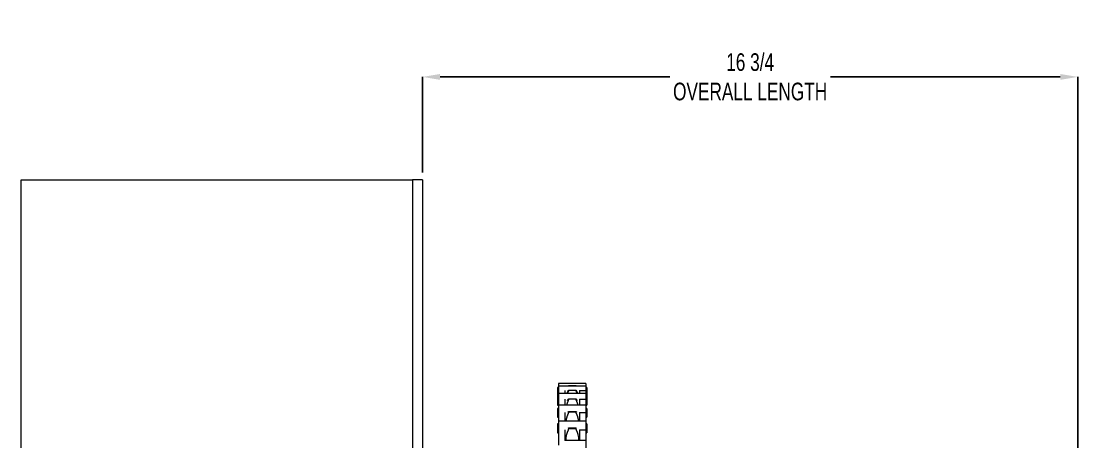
# Model space of a CAD drawing. Header units: inches. Extents: x 2.1 to 23.7, y 8.4 to 18.5.
# Drawn here: x 2.09 to 11.09, y 14.97 to 18.54 of the extents above; entities that cross this region are included whole.
import ezdxf

# ---------------------------------------------------------------- set-up
doc = ezdxf.new("R2010")
doc.units = ezdxf.units.IN
doc.header["$MEASUREMENT"] = 0
doc.header["$PDSIZE"] = -1
doc.layers.add('DIM', color=1, linetype='Continuous')
doc.styles.add('SLDTEXTSTYLE0', font='ARIAL.TTF', dxfattribs={"width": 0.7})
doc.dimstyles.new('SLDDIMSTYLE0', dxfattribs={"dimtxt": 0.15, "dimasz": 0.15, "dimexe": 0, "dimexo": 0.0625, "dimgap": 0.0375, "dimtad": 0, "dimtih": 1, "dimtoh": 1, "dimdec": 3, "dimlfac": 3, "dimrnd": 1e-09, "dimzin": 12, "dimdsep": 46, "dimtxsty": 'SLDTEXTSTYLE0', "dimsah": 1, "dimcen": 0.09, "dimadec": 0, "dimazin": 0, "dimtfac": 1, "dimtdec": 3, "dimtofl": 0, "dimtmove": 0, "dimatfit": 3, "dimfxl": 0, "dimtolj": 1, "dimtzin": 12, "dimarcsym": 0})

# ---------------------------------------------------------------- blocks, each defined once
blk = doc.blocks.new('*D11')
at = {"color": 0, "linetype": 'ByBlock', "lineweight": -2}
for p, q in [((5.5116, 17.2565), (5.5116, 18.069)), ((5.6616, 18.069), (7.6176, 18.069)), ((10.9422, 18.069), (8.9862, 18.069)), ((11.0922, 11.6122), (11.0922, 18.069))]:
    blk.add_line(p, q, dxfattribs=at)
at = {"color": 0, "linetype": 'ByBlock'}
for points in [[(5.5116, 18.069), (5.6616, 18.094), (5.6616, 18.044)], [(11.0922, 18.069), (10.9422, 18.094), (10.9422, 18.044)]]:
    blk.add_solid(points, dxfattribs=at)
at = {"layer": 'DEFPOINTS', "color": 0, "linetype": 'ByBlock'}
for p in [(5.5116, 17.194), (11.0922, 11.5497)]:
    blk.add_point(p, dxfattribs=at)
at = {"color": 0, "linetype": 'ByBlock', "insert": (8.3019, 18.069), "char_height": 0.15, "attachment_point": 5, "style": 'SLDTEXTSTYLE0'}
blk.add_mtext('16 3/4\\POVERALL LENGTH', dxfattribs=at)

msp = doc.modelspace()

# ---------------------------------------------------------------- linework, layer by layer
at = {"color": 7, "linetype": 'Continuous', "lineweight": 15}
for p, q in [((2.094891, 17.194033), (5.428224, 17.194033)), ((2.094891, 11.160699), (2.094891, 17.194033)), ((5.511558, 17.194033), (5.428224, 17.194033)), ((5.428224, 17.194033), (5.428224, 10.527366)), ((5.511558, 17.194033), (5.511558, 10.527366)), ((6.662391, 15.426841), (6.662391, 15.405068)), ((6.662391, 15.405068), (6.662391, 15.402435)), ((6.662391, 15.402435), (6.662391, 15.343017)), ((6.671558, 15.460174), (6.671558, 15.438402)), ((6.671558, 15.438402), (6.671558, 15.433134)), ((6.671558, 15.433134), (6.671558, 15.401467)), ((6.671558, 15.401467), (6.671558, 15.37635)), ((6.724891, 15.401467), (6.724891, 15.37635)), ((6.756641, 15.442895), (6.756641, 15.441867)), ((6.756641, 15.442895), (6.818891, 15.442895)), ((6.818891, 15.441867), (6.756641, 15.441867)), ((6.756641, 15.405977), (6.756641, 15.402923)), ((6.756641, 15.405977), (6.818891, 15.405977)), ((6.818891, 15.402923), (6.756641, 15.402923)), ((6.818891, 15.442895), (6.818891, 15.441867)), ((6.818891, 15.405977), (6.818891, 15.402923)), ((6.849891, 15.401467), (6.903224, 15.401467)), ((6.849891, 15.401467), (6.849891, 15.37635)), ((6.903224, 15.460174), (6.903224, 15.438402)), ((6.903224, 15.438402), (6.903224, 15.401467)), ((6.903224, 15.401467), (6.903224, 15.37635)), ((6.912391, 15.426841), (6.912391, 15.405068)), ((6.912391, 15.405068), (6.912391, 15.402435)), ((6.912391, 15.402435), (6.912391, 15.343017)), ((6.662391, 15.343017), (6.662391, 15.33746)), ((6.662391, 15.33746), (6.662391, 15.27635)), ((6.671558, 15.37635), (6.671558, 15.365237)), ((6.671558, 15.365237), (6.671558, 15.326841)), ((6.671558, 15.327896), (6.671558, 15.27635)), ((6.724891, 15.327896), (6.724891, 15.276149)), ((6.756641, 15.332235), (6.756641, 15.327249)), ((6.756641, 15.332235), (6.818891, 15.332235)), ((6.818891, 15.327249), (6.756641, 15.327249)), ((6.818891, 15.332235), (6.818891, 15.327249)), ((6.849891, 15.327896), (6.903224, 15.327896)), ((6.849891, 15.327896), (6.849891, 15.276149)), ((6.903224, 15.37635), (6.903224, 15.327896)), ((6.903224, 15.327896), (6.903224, 15.27635)), ((6.912391, 15.343017), (6.912391, 15.33746)), ((6.912391, 15.33746), (6.912391, 15.27635)), ((6.662391, 15.25003), (6.662391, 15.242816)), ((6.662391, 15.242816), (6.662391, 15.233383)), ((6.662391, 15.233383), (6.662391, 15.176149)), ((6.671558, 15.276149), (6.671558, 15.257284)), ((6.671558, 15.257284), (6.671558, 15.215552)), ((6.671558, 15.215552), (6.671558, 15.141241)), ((6.724891, 15.215552), (6.724891, 15.141241)), ((6.756641, 15.223909), (6.756641, 15.217142)), ((6.756641, 15.223909), (6.818891, 15.223909)), ((6.818891, 15.217142), (6.756641, 15.217142)), ((6.818891, 15.223909), (6.818891, 15.217142)), ((6.849891, 15.215552), (6.903224, 15.215552)), ((6.849891, 15.215552), (6.849891, 15.140287)), ((6.903224, 15.276149), (6.903224, 15.215552)), ((6.903224, 15.215552), (6.903224, 15.140287)), ((6.912391, 15.25003), (6.912391, 15.242816)), ((6.912391, 15.242816), (6.912391, 15.233383)), ((6.912391, 15.233383), (6.912391, 15.176149)), ((6.662391, 15.117136), (6.662391, 15.107907)), ((6.671558, 15.141241), (6.671558, 15.112981)), ((6.730641, 15.142816), (6.730641, 15.141241)), ((6.844891, 15.142816), (6.844891, 15.141241)), ((6.903224, 15.141241), (6.903224, 15.06829)), ((6.912391, 15.117136), (6.912391, 15.107907)), ((6.662391, 15.107907), (6.662391, 15.093777)), ((6.662391, 15.093777), (6.662391, 15.041241)), ((6.671558, 15.112981), (6.671558, 15.06829)), ((6.671558, 15.06829), (6.671558, 14.976255)), ((6.724891, 15.06829), (6.724891, 14.976255)), ((6.756641, 15.084291), (6.756641, 15.075948)), ((6.756641, 15.084291), (6.818891, 15.084291)), ((6.818891, 15.075948), (6.756641, 15.075948)), ((6.818891, 15.084291), (6.818891, 15.075948)), ((6.849891, 15.06829), (6.903224, 15.06829)), ((6.849891, 15.06829), (6.849891, 14.976246)), ((6.903224, 15.06829), (6.903224, 14.976246)), ((6.912391, 15.107907), (6.912391, 15.093777)), ((6.912391, 15.093777), (6.912391, 15.041241)), ((6.671558, 14.976255), (6.671558, 14.937282)), ((6.730641, 15.007907), (6.730641, 14.976255)), ((6.844891, 15.007907), (6.844891, 14.976255)), ((6.903224, 14.976246), (6.849891, 14.976246)), ((6.903224, 14.976246), (6.903224, 14.891168))]:
    msp.add_line(p, q, dxfattribs=at)
for points in [[(6.671558, 15.426841), (6.662391, 15.426841)], [(6.671558, 15.405068), (6.662391, 15.405068)], [(6.903224, 15.460174), (6.671558, 15.460174)], [(6.903224, 15.438402), (6.671558, 15.438402)], [(6.74206, 15.377231), (6.756641, 15.405977)], [(6.756641, 15.402923), (6.746185, 15.37635)], [(6.756641, 15.441867), (6.755211, 15.438402)], [(6.820321, 15.438402), (6.818891, 15.441867)], [(6.818891, 15.405977), (6.833471, 15.377231)], [(6.829346, 15.37635), (6.818891, 15.402923)], [(6.912391, 15.426841), (6.903224, 15.426841)], [(6.912391, 15.405068), (6.903224, 15.405068)], [(6.671558, 15.343017), (6.662391, 15.343017)], [(6.903224, 15.37635), (6.671558, 15.37635)], [(6.741779, 15.37635), (6.74206, 15.377231)], [(6.756641, 15.327249), (6.74206, 15.289592)], [(6.74635, 15.317158), (6.756641, 15.332235)], [(6.818891, 15.332235), (6.828759, 15.315935)], [(6.833471, 15.289592), (6.818891, 15.327249)], [(6.833471, 15.377231), (6.833753, 15.37635)], [(6.912391, 15.343017), (6.903224, 15.343017)], [(6.662391, 15.27635), (6.671558, 15.27635)], [(6.671558, 15.25003), (6.662391, 15.25003)], [(6.671558, 15.242816), (6.662391, 15.242816)], [(6.903224, 15.276149), (6.671558, 15.276149)], [(6.74206, 15.289592), (6.738292, 15.276149)], [(6.756641, 15.217142), (6.74206, 15.18003)], [(6.751208, 15.216944), (6.756641, 15.223909)], [(6.818891, 15.223909), (6.824324, 15.216944)], [(6.833471, 15.18003), (6.818891, 15.217142)], [(6.83724, 15.276149), (6.833471, 15.289592)], [(6.903224, 15.27635), (6.912391, 15.27635)], [(6.912391, 15.25003), (6.903224, 15.25003)], [(6.912391, 15.242816), (6.903224, 15.242816)], [(6.662391, 15.176149), (6.671558, 15.176149)], [(6.671558, 15.117136), (6.662391, 15.117136)], [(6.903224, 15.141241), (6.671558, 15.141241)], [(6.724891, 15.142816), (6.730641, 15.142816)], [(6.736862, 15.162324), (6.733023, 15.141241)], [(6.74206, 15.18003), (6.736862, 15.162324)], [(6.838669, 15.162324), (6.833471, 15.18003)], [(6.842469, 15.141241), (6.838669, 15.162324)], [(6.844891, 15.142816), (6.849891, 15.142816)], [(6.903224, 15.176149), (6.912391, 15.176149)], [(6.912391, 15.117136), (6.903224, 15.117136)], [(6.671558, 15.107907), (6.662391, 15.107907)], [(6.662391, 15.041241), (6.671558, 15.041241)], [(6.74206, 15.040509), (6.736862, 15.024177)], [(6.756641, 15.075948), (6.74206, 15.040509)], [(6.754584, 15.082496), (6.756641, 15.084291)], [(6.818891, 15.084291), (6.821162, 15.083269)], [(6.833471, 15.040509), (6.818891, 15.075948)], [(6.838669, 15.024177), (6.833471, 15.040509)], [(6.912391, 15.107907), (6.903224, 15.107907)], [(6.903224, 15.041241), (6.912391, 15.041241)], [(6.724891, 15.007907), (6.730641, 15.007907)], [(6.730641, 14.987182), (6.724891, 14.987182)], [(6.849891, 14.976255), (6.724891, 14.976255)], [(6.844891, 15.007907), (6.849891, 15.007907)], [(6.849891, 14.987182), (6.844891, 14.987182)]]:
    msp.add_open_spline(points, degree=1, dxfattribs=at)
for points, knots in [([(6.736862, 15.024177), (6.73523, 15.016974), (6.731913, 15.00234), (6.731143, 14.986094), (6.730752, 14.977845)], [0, 0, 0, 0, 0.49222692, 1, 1, 1, 1]), ([(6.84478, 14.977845), (6.844406, 14.985846), (6.843647, 15.002095), (6.840345, 15.016743), (6.838669, 15.024177)], [0, 0, 0, 0, 0.49243915, 1, 1, 1, 1])]:
    msp.add_open_spline(points, degree=3, knots=knots, dxfattribs=at)

# ---------------------------------------------------------------- dimensions: what is measured, and where the dimension line sits
at = {"layer": 'DIM'}
dim = msp.add_linear_dim(base=(5.511558, 18.069033), p1=(11.092224, 11.549699), p2=(5.511558, 17.194033), text='<>\\POVERALL LENGTH', dimstyle='SLDDIMSTYLE0', override={"dimdec": 4, "dimlunit": 5, "dimfrac": 2}, dxfattribs=at)
dim.commit()
dim.dimension.update_dxf_attribs({"geometry": '*D11', "text_midpoint": (8.301891, 18.069033)})

doc.saveas('drawing.dxf')
